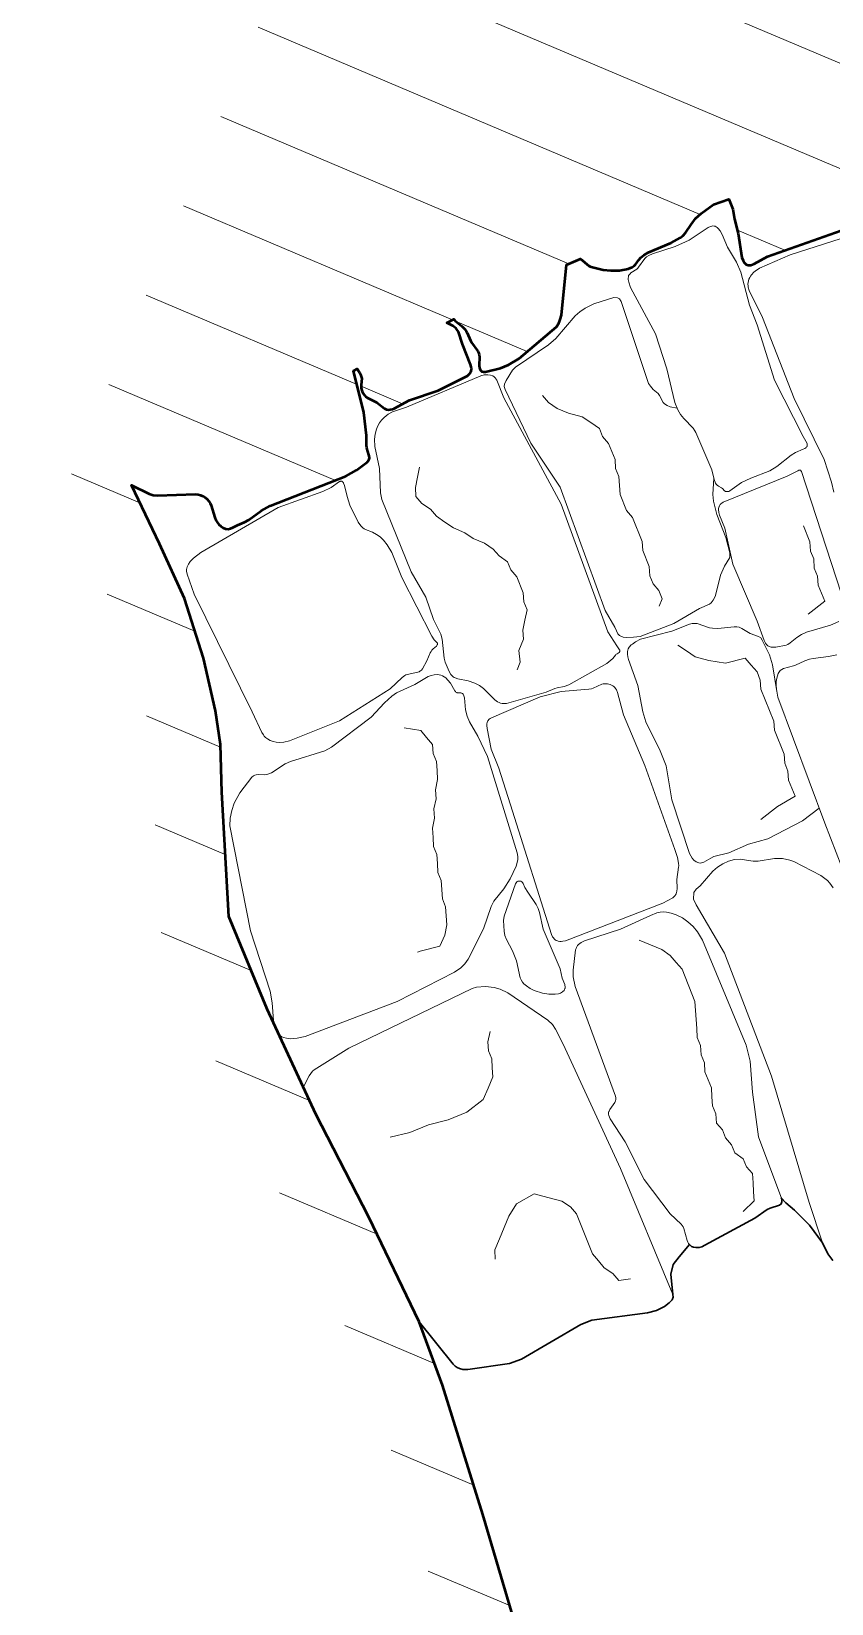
# Model space of a CAD drawing. Header units: millimetres. Extents: x -3113 to 15022, y -19591 to 4665.
# Drawn here: x -2232 to -1648, y -13203 to -12055 of the extents above; entities that cross this region are included whole.
import ezdxf

# ---------------------------------------------------------------- set-up
doc = ezdxf.new("R2010")
doc.units = ezdxf.units.MM
for name, color, linetype, lineweight in [('0A-cutline', 7, 'Continuous', 50), ('0A-detail', 7, 'Continuous', 18), ('0A-detail-detail', 7, 'Continuous', 13), ('0T-hatch', 7, 'Continuous', 9)]:
    doc.layers.add(name, color=color, linetype=linetype, lineweight=lineweight)
picture_1 = doc.add_image_def('image7.png', size_in_pixel=(1920, 1080))

msp = doc.modelspace()

# ---------------------------------------------------------------- hatches: boundary and pattern name
at = {"layer": '0T-hatch'}
h = msp.add_hatch(dxfattribs=at)
h.set_pattern_fill('JIS_WOOD', color=256, scale=100)
h.set_pattern_definition([(337.0514, (1306.61, -963.68), (27.57044, 65.1143), [])])
h.paths.add_polyline_path([(-1022.4, -13893), (-1080.8, -13898.9), (-1091.2, -13901.2), (-1116.5, -13912.2), (-1199.3, -13954.5), (-1269.9, -13980.7), (-1270.4, -13981.5), (-1270.5, -13981), (-1275.5, -13982.8), (-1295.1, -13990.8), (-1315.2, -14002.2), (-1342.7, -14021.7), (-1357.8, -14025.8), (-1409.9, -14030.2), (-1423.1, -14033.7), (-1429.4, -14036.3), (-1446, -14046.2), (-1482.4, -14076), (-1496.2, -14085), (-1514.8, -14088.9), (-1522.1, -14085.3), (-1538.7, -14033.2), (-1571, -13967.7), (-1597.7, -13919.1), (-1639.5, -13836.2), (-1673.9, -13758.6), (-1707, -13680.6), (-1742.1, -13588.4), (-1767.3, -13492.5), (-1786.2, -13412.5), (-1804, -13373.9), (-1849.1, -13290.4), (-1874.2, -13233), (-1902.2, -13138.2), (-1931.6, -13043.7), (-1948.7, -12997.4), (-1985.3, -12921), (-2024, -12845.7), (-2050.4, -12788.7), (-2053.6, -12784.1), (-2054.4, -12779.9), (-2059.5, -12769), (-2087.7, -12701.4), (-2092.8, -12610.5), (-2093.8, -12575.9), (-2097.3, -12551.1), (-2106.2, -12512.8), (-2120, -12469.2), (-2138.2, -12429.3), (-2158.7, -12386.4), (-2145.8, -12392.7), (-2142.8, -12393.6), (-2139.7, -12394), (-2107.1, -12392.7), (-2101, -12399.4), (-2097.8, -12410.1), (-2097.1, -12411.9), (-2096.1, -12413.5), (-2094.9, -12415.1), (-2093.4, -12416.4), (-2091.7, -12417.5), (-2090, -12418.2), (-2088.2, -12418.4), (-2086.4, -12418.1), (-2084.7, -12417.4), (-2081.3, -12415.6), (-2076.2, -12413.4), (-2073, -12411.7), (-2060.7, -12402.8), (-2002.2, -12379.7), (-1994.3, -12375.4), (-1986.7, -12369.6), (-1985.4, -12368.2), (-1984.8, -12366.6), (-1985.1, -12364.9), (-1987, -12359.2), (-1987.1, -12350), (-1989, -12333.4), (-1996.5, -12302.8), (-1994, -12301.5), (-1990.5, -12306.6), (-1991, -12313.2), (-1991, -12315.3), (-1990.8, -12316.5), (-1990.3, -12318), (-1989.6, -12319.4), (-1988.3, -12321), (-1987.5, -12321.8), (-1986.3, -12322.6), (-1979.5, -12326.1), (-1973.9, -12330.3), (-1972.6, -12331), (-1971.1, -12331.3), (-1969.7, -12331.2), (-1968.1, -12330.8), (-1966.8, -12330.3), (-1955.6, -12324.2), (-1934.8, -12317.2), (-1913.4, -12306.4), (-1912.1, -12305.4), (-1910.9, -12303.8), (-1910.6, -12303), (-1910.5, -12301.5), (-1910.8, -12299.9), (-1911.2, -12298.3), (-1916.9, -12283.5), (-1920, -12274.5), (-1921.1, -12272.6), (-1921.7, -12271.9), (-1922.8, -12270.9), (-1924, -12270), (-1928.4, -12267.7), (-1923.3, -12265.1), (-1922.4, -12266.3), (-1921.2, -12267.4), (-1914.7, -12272.3), (-1911.1, -12280.8), (-1910.4, -12282.1), (-1904.6, -12290.2), (-1904.9, -12299), (-1904.6, -12300.7), (-1904, -12302.2), (-1903, -12303.3), (-1901.7, -12303.7), (-1900.1, -12303.5), (-1889.3, -12301), (-1883.5, -12298.6), (-1875.6, -12293.8), (-1848.5, -12270.7), (-1846.8, -12268.1), (-1846.1, -12266.8), (-1845.6, -12265.3), (-1844.8, -12262.3), (-1841, -12225.4), (-1830.8, -12221), (-1824.7, -12226.1), (-1823.9, -12226.6), (-1823, -12226.9), (-1814.2, -12229), (-1808.7, -12229.7), (-1802.4, -12229.5), (-1796.1, -12228.3), (-1793.1, -12227.2), (-1792.3, -12226.7), (-1791.6, -12226.2), (-1790.7, -12225.2), (-1786.7, -12219.6), (-1781.4, -12216.4), (-1764.6, -12209.3), (-1758.1, -12205.8), (-1756, -12204.1), (-1754.2, -12202.1), (-1748, -12192.8), (-1737.4, -12182.9), (-1722.6, -12177.4), (-1719.7, -12184.7), (-1718.4, -12192.2), (-1715.7, -12202.6), (-1713, -12220.1), (-1712.2, -12222.3), (-1711.2, -12224), (-1710, -12225.3), (-1708.5, -12225.8), (-1706.5, -12225.6), (-1704.1, -12224.6), (-1694.3, -12219.3), (-1628.1, -12196), (-1610.8, -12185.5), (-1603.3, -12179.1), (-1600.8, -12176), (-1599.6, -12173.9), (-1599.1, -12172.5), (-1598.5, -12170.6), (-1598.2, -12168.7), (-1598.1, -12167.4), (-1600, -12149.1), (-1603, -12137.9), (-1597.8, -12126.4), (-1584.1, -12120.5), (-1495.6, -12074.7), (-1483.4, -12069.2), (-1474.5, -12087.8), (-1473.2, -12089.6), (-1471.7, -12091.1), (-1470.5, -12092), (-1469.3, -12092.6), (-1467.9, -12092.9), (-1466.7, -12092.9), (-1461.3, -12091.7), (-1454.4, -12092.9), (-1451.6, -12093.1), (-1449, -12092.9), (-1446.2, -12092.3), (-1442.3, -12090.8), (-1421.8, -12079.5), (-1416.3, -12075.2), (-1413.4, -12072.1), (-1412.6, -12070.9), (-1412.1, -12069.4), (-1412.1, -12068.3), (-1413.1, -12064.5), (-1413.5, -12058.7), (-1414.4, -12054.7), (-1419.8, -12040.5), (-1415.9, -12038.7), (-1333.2, -11983.3), (-1319.3, -11971.6), (-1310.9, -11961.8), (-1304.2, -11950.3), (-1292.2, -11916.3), (-1290.2, -11905.4), (-1290.1, -11894), (-1293, -11877.6), (-1334.6, -11786.8), (-1368.7, -11709.4), (-1398.5, -11614.4), (-1435.7, -11521.8), (-1449, -11476.5), (-1450.7, -11472.9), (-1451.9, -11471.1), (-1453, -11469.9), (-1454.2, -11468.9), (-1456.1, -11467.8), (-1458.1, -11467), (-1461.5, -11466.3), (-1466.2, -11466.2), (-1472.2, -11467), (-1481.2, -11470), (-1515.3, -11475.4), (-1518.6, -11476.5), (-1523.2, -11478.8), (-1526.2, -11480.8), (-1529, -11483.2), (-1540.1, -11495.2), (-1552, -11492), (-1553.7, -11491.8), (-1554.6, -11491.9), (-1556.2, -11492.1), (-1558.7, -11492.9), (-1568.5, -11498), (-1587.2, -11504.9), (-1608.2, -11515.4), (-1619.3, -11516.8), (-1639, -11516.5), (-1652.8, -11514.4), (-1661.9, -11512.3), (-1665.3, -11512), (-1667, -11512), (-1670.6, -11512.6), (-1693.7, -11520.5), (-1724.1, -11522.4), (-1725.8, -11522.8), (-1729.2, -11523.9), (-1732.3, -11525.5), (-1735.1, -11527.6), (-1736.3, -11528.9), (-1747.1, -11544.2), (-1759, -11558.2), (-1774.6, -11580.9), (-1783.4, -11583.8), (-1799.7, -11581.4), (-1803.3, -11581.2), (-1808.4, -11581.9), (-1815.6, -11584.5), (-1823.5, -11589), (-1836.6, -11574.6), (-1879, -11484.2), (-1912.6, -11406.6), (-1928.6, -11367.5), (-1974.9, -11386.4), (-1958.7, -11426), (-1924.6, -11504.8), (-1878.6, -11602.8), (-2209.7, -12395.6), (-2183.5, -12450.5), (-2166.8, -12487.2), (-2154.4, -12526), (-2146.5, -12560.2), (-2143.7, -12580.2), (-2142.7, -12612.7), (-2137.1, -12712.7), (-2105.3, -12789.1), (-2068.9, -12867.6), (-2030.1, -12943.2), (-1994.8, -13017), (-1978.9, -13059.8), (-1950.1, -13152.7), (-1921.3, -13250.1), (-1894.1, -13312.3), (-1848.8, -13396.2), (-1833.7, -13428.9), (-1815.8, -13504.6), (-1789.8, -13603.7), (-1753.3, -13699.2), (-1719.8, -13778.4), (-1684.7, -13857.6), (-1642, -13942.4), (-1615.4, -13990.8), (-1585.2, -14051.9), (-1569.1, -14102.7), (-1498.2, -14260.3), (-689.4, -14133.8), (-219.7, -14754.3), (-180.8, -14739), (-152.6, -14664.2), (-150.5, -14645.3), (-150.4, -14638.2), (-151.9, -14624.1), (-154.5, -14614.1), (-185.5, -14549.8), (-227.5, -14460.3), (-261.1, -14367.6), (-295.8, -14275.4), (-338.5, -14186.4), (-373.8, -14094.5), (-405.1, -14001.4), (-429.6, -13934.3), (-432.4, -13928.7), (-434.4, -13926), (-435.4, -13924.9), (-436.7, -13923.7), (-438.7, -13922.5), (-440.1, -13921.8), (-443, -13920.8), (-463.4, -13917.3), (-481.5, -13911.6), (-506.3, -13906.5), (-513, -13897.9), (-516.9, -13889.4), (-548.2, -13796.3), (-565.1, -13749.5), (-565.9, -13748), (-567.9, -13745.2), (-569.1, -13743.9), (-571.1, -13742.4), (-572.6, -13741.5), (-575.7, -13740.3), (-579.6, -13739.4), (-586.7, -13738.8), (-590.2, -13738.8), (-631.1, -13745.4), (-724.1, -13779.8), (-759.7, -13792.9), (-804.9, -13802.4), (-811.4, -13804.9), (-872, -13835.7), (-962.5, -13867.7)])
h.paths.add_polyline_path([(-1903.6, -11729.3), (-1787.8, -12015.1), (-1628.5, -11950.6), (-1744.3, -11664.7)], flags=24)
h.paths.add_polyline_path([(-832.6, -14046.5), (-716.8, -14332.4), (-557.5, -14267.9), (-673.3, -13982)], flags=24)

# ---------------------------------------------------------------- linework, layer by layer
at = {"layer": '0A-cutline'}
msp.add_lwpolyline([(-1874.2, -13233), (-1902.2, -13138.2), (-1931.6, -13043.7), (-1948.7, -12997.4), (-1985.3, -12921), (-2024, -12845.7), (-2059.5, -12769), (-2087.7, -12701.4), (-2092.8, -12610.5), (-2093.8, -12575.9), (-2097.3, -12551.1), (-2106.2, -12512.8), (-2120, -12469.2), (-2138.2, -12429.3), (-2158.7, -12386.4), (-2145.8, -12392.7), (-2142.8, -12393.6), (-2139.7, -12394), (-2111.9, -12392.9), (-2110.1, -12393.2), (-2108.3, -12393.7), (-2106.6, -12394.5), (-2104.9, -12395.5), (-2103.5, -12396.7), (-2102.2, -12398), (-2101.2, -12399.6), (-2100.5, -12401.2), (-2097.8, -12410.1), (-2097.1, -12411.9), (-2096.1, -12413.5), (-2094.9, -12415.1), (-2093.4, -12416.4), (-2091.7, -12417.5), (-2090, -12418.2), (-2088.2, -12418.4), (-2086.4, -12418.1), (-2084.7, -12417.4), (-2081.3, -12415.6), (-2076.2, -12413.4), (-2073, -12411.7), (-2063.9, -12405.1), (-2057.5, -12401.5), (-2002.2, -12379.7), (-1994.3, -12375.4), (-1986.7, -12369.6), (-1985.4, -12368.2), (-1984.8, -12366.6), (-1985.1, -12364.9), (-1986.4, -12361.1), (-1986.8, -12359.2), (-1987, -12357.3), (-1987.1, -12350), (-1989, -12333.4), (-1996.5, -12302.8), (-1994, -12301.5), (-1992.1, -12304.2), (-1991.4, -12305.6), (-1990.7, -12307.7), (-1990.6, -12308.5), (-1991, -12313.2), (-1991, -12315.3), (-1990.8, -12316.5), (-1990.3, -12318), (-1989.6, -12319.4), (-1988.3, -12321), (-1987.5, -12321.8), (-1986.3, -12322.6), (-1979.5, -12326.1), (-1973.9, -12330.3), (-1972.6, -12331), (-1971.1, -12331.3), (-1969.7, -12331.2), (-1968.1, -12330.8), (-1966.8, -12330.3), (-1955.6, -12324.2), (-1934.8, -12317.2), (-1913.4, -12306.4), (-1912.1, -12305.4), (-1910.9, -12303.8), (-1910.6, -12303), (-1910.5, -12301.5), (-1910.8, -12299.9), (-1911.2, -12298.3), (-1916.9, -12283.5), (-1920, -12274.5), (-1921.1, -12272.6), (-1921.7, -12271.9), (-1922.8, -12270.9), (-1924, -12270), (-1928.4, -12267.7), (-1923.3, -12265.1), (-1922.4, -12266.3), (-1921.2, -12267.4), (-1917.4, -12270.3), (-1915.3, -12272.5), (-1914.4, -12273.8), (-1913.6, -12275.1), (-1911.1, -12280.8), (-1910.4, -12282.1), (-1905.8, -12288.6), (-1905.2, -12289.9), (-1904.8, -12291.3), (-1904.7, -12292.7), (-1904.9, -12299), (-1904.6, -12300.7), (-1904, -12302.2), (-1903, -12303.3), (-1901.7, -12303.7), (-1900.1, -12303.5), (-1889.3, -12301), (-1883.5, -12298.6), (-1875.6, -12293.8), (-1848.5, -12270.7), (-1846.8, -12268.1), (-1846.1, -12266.8), (-1845.6, -12265.3), (-1844.8, -12262.3), (-1841, -12225.4), (-1830.8, -12221), (-1824.7, -12226.1), (-1823.9, -12226.6), (-1823, -12226.9), (-1814.2, -12229), (-1808.7, -12229.7), (-1802.4, -12229.5), (-1796.1, -12228.3), (-1793.1, -12227.2), (-1792.3, -12226.7), (-1791.6, -12226.2), (-1790.7, -12225.2), (-1788.2, -12221.7), (-1786.7, -12220.1), (-1784.6, -12218.3), (-1781.4, -12216.4), (-1764.6, -12209.3), (-1758.1, -12205.8), (-1756, -12204.1), (-1754.2, -12202.1), (-1750.1, -12196), (-1746.8, -12191.7), (-1742.8, -12187.9), (-1733.8, -12181.5), (-1722.6, -12177.4), (-1719.7, -12184.7), (-1718.4, -12192.2), (-1715.7, -12202.6), (-1713, -12220.1), (-1712.2, -12222.3), (-1711.2, -12224), (-1710, -12225.3), (-1708.5, -12225.8), (-1706.5, -12225.6), (-1704.1, -12224.6), (-1694.3, -12219.3), (-1628.1, -12196)], dxfattribs=at)
at = {"layer": '0A-cutline', "lineweight": 30}
msp.add_lwpolyline([(-1646.7, -12952.7), (-1650.3, -12947.7), (-1654.3, -12939.8), (-1663.6, -12926.9), (-1674.6, -12915.9), (-1680.9, -12910.6), (-1684.3, -12906.8), (-1683.9, -12908), (-1683.8, -12909.8), (-1684.3, -12911.3), (-1685.6, -12912.3), (-1692.4, -12914.4), (-1694.7, -12915.5), (-1703.5, -12921.7), (-1740.2, -12941.6), (-1742.4, -12942.6), (-1744.2, -12943.2), (-1746.6, -12943.3), (-1748.4, -12943), (-1749.9, -12942.4), (-1751.4, -12941.1), (-1758.9, -12949.9), (-1763.2, -12955.7), (-1765, -12962.7), (-1763.4, -12977.4), (-1763.3, -12979.5), (-1763.9, -12981.3), (-1764.9, -12982.5), (-1766.1, -12983.7), (-1769.6, -12986.2), (-1775.4, -12989.1), (-1781.9, -12991), (-1822.5, -12996.3), (-1830.6, -12999.5), (-1874, -13024.8), (-1882.7, -13027.8), (-1913.1, -13032.3), (-1916.8, -13032.2), (-1919.1, -13031.6), (-1920.9, -13030.8), (-1922.3, -13029.9), (-1923.8, -13028.5), (-1948.7, -12997.4), (-1931.6, -13043.7), (-1902.2, -13138.2), (-1874.2, -13233)], dxfattribs=at)
at = {"layer": '0A-detail'}
for points in [[(-1603.3, -12194.4), (-1677.7, -12218.2), (-1700.2, -12228), (-1703.3, -12230), (-1704.2, -12230.8), (-1705.9, -12232.7), (-1706.7, -12233.7), (-1707.3, -12234.8), (-1707.9, -12235.9), (-1708.3, -12237.1), (-1708.5, -12238.3), (-1708.6, -12239.5), (-1708.5, -12240.7), (-1708.4, -12241.8), (-1707.7, -12244.2), (-1698.1, -12263.9), (-1674.8, -12323.1), (-1653, -12367.7), (-1647.7, -12384.2), (-1646, -12391.6)], [(-1760.2, -12330.2), (-1765.3, -12329.1), (-1767.6, -12328.2), (-1769.5, -12327), (-1770.5, -12326), (-1773.2, -12321), (-1774.2, -12319.5), (-1777.7, -12316.4), (-1779.8, -12314.1), (-1781.1, -12312.1), (-1801.2, -12252.3), (-1802.5, -12250.4), (-1803.8, -12249.5), (-1806.6, -12249.4), (-1821.1, -12254), (-1827.5, -12257.1), (-1831.3, -12259.7), (-1834.8, -12262.7), (-1848.8, -12279.3), (-1854.2, -12284), (-1878.2, -12300.2), (-1880.5, -12302.5), (-1885.2, -12309.9), (-1886.4, -12312.5), (-1886.5, -12314.2), (-1885.8, -12316.4), (-1867, -12355.6), (-1845.7, -12387.8), (-1812.8, -12477.9), (-1805.9, -12490), (-1804.7, -12492.8), (-1803.5, -12494.9), (-1802.3, -12496.2), (-1799.7, -12497.3), (-1797.2, -12497.6), (-1792.2, -12497.5), (-1787.4, -12496.8), (-1762.8, -12487.3), (-1744.1, -12476.5), (-1736.6, -12473.2), (-1735.5, -12472.3), (-1734, -12470.4), (-1732.8, -12468.3), (-1732.3, -12467), (-1728.6, -12452), (-1725.7, -12445.6), (-1721.8, -12439.1), (-1721.8, -12435.7), (-1724.8, -12424.6), (-1731.3, -12407.9), (-1733.7, -12398), (-1734.2, -12393.2), (-1733.6, -12381.2)], [(-1642.2, -12485.9), (-1648.4, -12488.6), (-1665.8, -12493.8), (-1669.5, -12495.5), (-1673, -12497.7), (-1677.8, -12501.6), (-1679.5, -12502.7), (-1680.8, -12503.2), (-1688.2, -12504.8), (-1690.1, -12504.8), (-1691.6, -12504.7), (-1692.3, -12504.5), (-1692.9, -12504.3), (-1693.5, -12504), (-1694.1, -12503.7), (-1694.5, -12503.3), (-1695, -12502.8), (-1695.8, -12501.8), (-1696.7, -12499.9), (-1701.9, -12485.6), (-1719.6, -12444), (-1725.5, -12417.8), (-1729.3, -12408.3), (-1729.8, -12406.3), (-1730, -12404.1), (-1730, -12403.4), (-1729.8, -12402.4), (-1729.7, -12402.1), (-1729.5, -12401.5), (-1729.2, -12401), (-1728.8, -12400.5), (-1728.3, -12400), (-1727.8, -12399.6), (-1726.6, -12398.9), (-1679.9, -12379.9), (-1672.2, -12375.8), (-1671.5, -12375.5), (-1671.2, -12375.4), (-1670.9, -12375.4), (-1670.6, -12375.4), (-1670.3, -12375.4), (-1670.1, -12375.6), (-1669.9, -12375.8), (-1669.7, -12376.1), (-1669.5, -12376.4), (-1640.5, -12465.2)], [(-1656.6, -12622.2), (-1668.9, -12631.5), (-1694.1, -12644.8), (-1708.3, -12648.6), (-1722.6, -12655), (-1733.4, -12657.7), (-1735.7, -12658.7), (-1740.9, -12661.8), (-1743.4, -12662.5), (-1744.5, -12662.3), (-1746.4, -12661.5), (-1748.1, -12660.2), (-1749.3, -12658.8), (-1750.4, -12657.1), (-1751.3, -12655.4), (-1764.1, -12616.3), (-1768.4, -12591.3), (-1772.6, -12580.4), (-1783.1, -12559.3), (-1785.4, -12551.9), (-1788.9, -12532.6), (-1795.8, -12513.8), (-1796.3, -12511.8), (-1796.5, -12509.8), (-1796.5, -12507.8), (-1796.1, -12506), (-1795.4, -12504.8), (-1793.8, -12503), (-1793, -12502.4), (-1790.6, -12500.7), (-1787.1, -12498.9), (-1764.3, -12493.1), (-1751.3, -12487.9), (-1749.4, -12487.5), (-1746.8, -12487.4), (-1745.7, -12487.5), (-1736.6, -12490.5), (-1734.4, -12490.9), (-1730.6, -12491), (-1718.6, -12489.8), (-1716.7, -12489.8), (-1715.1, -12490.2), (-1713.1, -12491), (-1708.1, -12494.1), (-1707, -12494.6), (-1700.8, -12496.8), (-1699.3, -12498), (-1698.2, -12499.7), (-1692.8, -12510.2), (-1690.6, -12517.7), (-1687.6, -12537)], [(-1643.8, -12510.4), (-1649.8, -12511.6), (-1661, -12512.9), (-1663.7, -12513.4), (-1667.2, -12514.6), (-1674, -12517.9), (-1675.4, -12518.4), (-1682.7, -12520.2), (-1685.1, -12521.7), (-1686.5, -12523.9), (-1687.5, -12527.3), (-1687.9, -12529.7), (-1688, -12532.6), (-1687.8, -12535.5), (-1686.8, -12541.2), (-1652.5, -12633.3), (-1640.1, -12665.4)], [(-1646.4, -12680.6), (-1648.9, -12677.1), (-1650.6, -12675.2), (-1655.4, -12671.5), (-1675.1, -12661.3), (-1678, -12660.3), (-1683.5, -12659.1), (-1689.2, -12659), (-1701.1, -12660.9), (-1704.9, -12660.9), (-1709.7, -12660.2), (-1714.1, -12659.5), (-1718.4, -12659.8), (-1722.8, -12661), (-1726.9, -12662.9), (-1730.8, -12665.4), (-1734.3, -12668.4), (-1743.5, -12679.1), (-1746.3, -12681.5), (-1748.1, -12683.8), (-1748.3, -12688.7), (-1746.4, -12693), (-1725.8, -12728.1), (-1691.5, -12818.1), (-1663.9, -12910.4), (-1654.3, -12939.8), (-1650.3, -12947.7), (-1646.7, -12952.7)], [(-1948.7, -12997.4), (-1923.8, -13028.5), (-1922.3, -13029.9), (-1920.9, -13030.8), (-1919.1, -13031.6), (-1916.8, -13032.2), (-1913.1, -13032.3), (-1882.7, -13027.8), (-1874, -13024.8), (-1830.6, -12999.5), (-1822.5, -12996.3), (-1781.9, -12991), (-1775.4, -12989.1), (-1769.6, -12986.2), (-1766.1, -12983.7), (-1764.9, -12982.5), (-1764.2, -12981.6), (-1763.7, -12980.8), (-1763.5, -12979.9), (-1763.3, -12979), (-1763.4, -12977.4), (-1801.7, -12885.4), (-1843.6, -12794.7), (-1849, -12783.6), (-1851.4, -12780.2), (-1854.6, -12777.1), (-1883.8, -12757.2), (-1889.6, -12754.5), (-1893.9, -12753.2), (-1900.1, -12752.6), (-1906.7, -12753.1), (-1910, -12753.9), (-1999.9, -12797.6), (-2025.3, -12813.3), (-2026.6, -12814.4), (-2029, -12817.8), (-2033.2, -12825.9)], [(-1684.3, -12906.8), (-1680.9, -12910.6), (-1674.6, -12915.9), (-1663.6, -12926.9), (-1654.3, -12939.8)], [(-1751.4, -12941.1), (-1758.9, -12949.9), (-1763.2, -12955.7), (-1765, -12962.7), (-1763.4, -12977.4)]]:
    msp.add_lwpolyline(points, dxfattribs=at)
for points in [[(-1668.3, -12350.8), (-1689.3, -12309.7), (-1701.9, -12269.2), (-1707.5, -12254.9), (-1713.8, -12230.7), (-1716.9, -12223.6), (-1723.5, -12212.6), (-1727.4, -12203.2), (-1729, -12200.6), (-1730.3, -12199), (-1731, -12198.3), (-1731.7, -12197.7), (-1732.5, -12197.3), (-1732.8, -12197.2), (-1733.3, -12197.1), (-1734.2, -12197), (-1735, -12197.1), (-1735.9, -12197.4), (-1737.7, -12198.3), (-1751.6, -12207.5), (-1761.7, -12212.1), (-1778.4, -12217.4), (-1781, -12218.6), (-1782.6, -12219.6), (-1784, -12220.9), (-1788.4, -12227.1), (-1789.1, -12227.8), (-1789.8, -12228.5), (-1794, -12231.3), (-1794.7, -12231.9), (-1795.2, -12232.6), (-1795.5, -12233), (-1795.7, -12233.3), (-1795.8, -12233.8), (-1795.9, -12234.2), (-1796, -12235.1), (-1796, -12236.1), (-1795.6, -12238.1), (-1794.3, -12242), (-1776.2, -12275.8), (-1767.9, -12301.4), (-1761.9, -12326.1), (-1759.7, -12331.4), (-1757.8, -12334.7), (-1755.5, -12337.7), (-1748.7, -12344.7), (-1747.3, -12346.7), (-1746.7, -12347.9), (-1735.1, -12375.3), (-1733.3, -12382.3), (-1732.6, -12384.2), (-1732.2, -12385), (-1731.7, -12385.7), (-1731.1, -12386.4), (-1730.2, -12387.2), (-1727.9, -12388.4), (-1727.2, -12388.9), (-1725.7, -12390.4), (-1725.3, -12390.7), (-1725, -12390.9), (-1724.7, -12391), (-1724.3, -12391.1), (-1723.9, -12391.1), (-1723.5, -12391.1), (-1723.1, -12391), (-1722.6, -12390.9), (-1721.8, -12390.4), (-1713.4, -12384.5), (-1706.5, -12381.2), (-1692.7, -12375.8), (-1687.6, -12372.8), (-1677.1, -12364.4), (-1673.8, -12362.6), (-1668.2, -12360.2), (-1667.2, -12359.7), (-1666.4, -12359.1), (-1666.1, -12358.8), (-1665.8, -12358.5), (-1665.5, -12358.1), (-1665.4, -12357.7), (-1665.3, -12357.4), (-1665.3, -12356.9), (-1665.4, -12356.4), (-1665.5, -12356), (-1668.3, -12350.8)], [(-1804.4, -12503.7), (-1810.8, -12493.4), (-1845, -12400.3), (-1886.8, -12322.7), (-1891.9, -12309.8), (-1892.6, -12308.7), (-1892.9, -12308.2), (-1893.3, -12307.7), (-1893.8, -12307.3), (-1894.1, -12307), (-1894.8, -12306.6), (-1895.3, -12306.4), (-1896.6, -12306), (-1898.5, -12305.8), (-1901.1, -12305.9), (-1903.6, -12306.5), (-1957.9, -12329.4), (-1968, -12332.8), (-1971.3, -12334.6), (-1974.3, -12337), (-1976.1, -12338.8), (-1977.6, -12340.8), (-1978.9, -12343), (-1979.9, -12345.4), (-1980.8, -12349.1), (-1981.2, -12352.9), (-1980.9, -12358.1), (-1977.5, -12374.2), (-1976.9, -12391.9), (-1976, -12396.8), (-1954.5, -12449.6), (-1943.7, -12468.2), (-1938.1, -12484.4), (-1932.9, -12495.1), (-1931.9, -12498.8), (-1930.5, -12512.7), (-1929.7, -12515.6), (-1926.8, -12522.4), (-1925.5, -12524.6), (-1924.7, -12525.5), (-1923.8, -12526.4), (-1923, -12526.9), (-1922.3, -12527.2), (-1920.5, -12527.8), (-1912.8, -12529.2), (-1907.9, -12531), (-1904.7, -12532.8), (-1901.7, -12535), (-1893.5, -12543.1), (-1891.4, -12544.6), (-1890.3, -12545.2), (-1889.3, -12545.6), (-1888, -12545.9), (-1886.9, -12545.9), (-1885, -12545.8), (-1856, -12537.6), (-1849.6, -12534.8), (-1847.8, -12534.3), (-1842.8, -12533.5), (-1839.3, -12532.2), (-1811.7, -12516.7), (-1808.6, -12514.3), (-1807.3, -12513), (-1805.4, -12510.6), (-1805, -12510.1), (-1804.2, -12509.5), (-1802.7, -12508.5), (-1802.5, -12508.3), (-1802.3, -12508.1), (-1802.2, -12507.8), (-1802.1, -12507.6), (-1802.1, -12507.3), (-1802.2, -12507), (-1802.4, -12506.7), (-1804.4, -12503.7)], [(-1939.4, -12496.6), (-1961.2, -12453.9), (-1968.7, -12435.5), (-1972, -12429.9), (-1974.8, -12426.5), (-1977.2, -12424.2), (-1979.8, -12422.3), (-1982.8, -12420.8), (-1987.9, -12418.8), (-1988.8, -12418.2), (-1989.7, -12417.6), (-1991.2, -12416), (-1993.1, -12413.3), (-1999.3, -12401), (-2001.3, -12394.6), (-2003.1, -12386.5), (-2003.8, -12384.9), (-2004, -12384.5), (-2004.3, -12384.2), (-2004.6, -12383.9), (-2004.9, -12383.7), (-2005.2, -12383.5), (-2005.6, -12383.4), (-2006.1, -12383.5), (-2006.3, -12383.6), (-2006.7, -12383.8), (-2012.9, -12388.2), (-2018.9, -12391.1), (-2051.5, -12402.8), (-2108.1, -12435.5), (-2113.4, -12439.7), (-2115.8, -12442.2), (-2117.1, -12444), (-2117.6, -12445), (-2118, -12446), (-2118.3, -12447), (-2118.4, -12448), (-2118.4, -12449.1), (-2118.1, -12451.3), (-2113, -12465.9), (-2070.5, -12551.9), (-2063.6, -12567), (-2062.4, -12568.8), (-2061.7, -12569.6), (-2060.8, -12570.6), (-2059.3, -12571.7), (-2057.4, -12572.8), (-2055.2, -12573.6), (-2053, -12574.1), (-2050.8, -12574.3), (-2047.5, -12574.1), (-2043.2, -12573.2), (-2006.8, -12558.4), (-1969.8, -12535.2), (-1961, -12526.8), (-1959.2, -12525.5), (-1958.3, -12525), (-1957.4, -12524.7), (-1949.6, -12523), (-1948.7, -12522.6), (-1948.2, -12522.3), (-1947.6, -12521.9), (-1947, -12521.4), (-1946.3, -12520.5), (-1943, -12514.7), (-1940.6, -12508.8), (-1940, -12507.8), (-1939.3, -12506.9), (-1938.5, -12506), (-1936, -12503.9), (-1935.7, -12503.5), (-1935.4, -12503.1), (-1935.2, -12502.7), (-1935.2, -12502.5), (-1935.2, -12502.3), (-1935.2, -12502.2), (-1935.3, -12501.9), (-1935.6, -12501.5), (-1937.6, -12499.3), (-1939.4, -12496.6)], [(-1886.9, -12681.2), (-1882.3, -12673.9), (-1877.8, -12664.6), (-1877, -12661.9), (-1876.6, -12659.8), (-1876.6, -12657.7), (-1877.1, -12654.9), (-1898.7, -12584.5), (-1905.8, -12569.7), (-1912, -12559.2), (-1913.7, -12555.1), (-1914.8, -12550.5), (-1915.6, -12541.6), (-1916, -12540.2), (-1916.2, -12539.6), (-1916.6, -12539.1), (-1917, -12538.6), (-1917.5, -12538.3), (-1917.8, -12538.2), (-1918.2, -12538.1), (-1920.2, -12538.1), (-1920.6, -12538.1), (-1920.9, -12538), (-1921.1, -12537.9), (-1921.5, -12537.7), (-1921.8, -12537.5), (-1922, -12537.2), (-1922.5, -12536.6), (-1925.7, -12531.1), (-1927.6, -12528.7), (-1929.2, -12527.2), (-1930.3, -12526.3), (-1931.5, -12525.7), (-1932.8, -12525.1), (-1934, -12524.8), (-1935.6, -12524.7), (-1937.8, -12524.8), (-1939.9, -12525.3), (-1942, -12526.1), (-1951.9, -12532), (-1965.1, -12538.1), (-1968.7, -12540.4), (-1973.9, -12545.3), (-1983.8, -12555.9), (-2012.6, -12577.8), (-2017.6, -12580.5), (-2042.6, -12588.1), (-2046.5, -12590), (-2056.4, -12596.4), (-2058.4, -12597.3), (-2059.8, -12597.6), (-2061.3, -12597.9), (-2066.3, -12597.8), (-2067.7, -12597.9), (-2068.5, -12598.1), (-2069, -12598.4), (-2069.6, -12598.7), (-2070.7, -12599.6), (-2079.5, -12611), (-2083.6, -12618.7), (-2085.5, -12624.1), (-2086.6, -12629.6), (-2086.8, -12635.3), (-2071.7, -12711.8), (-2057.4, -12756), (-2056, -12764.4), (-2055, -12777.3), (-2054.1, -12781.7), (-2053, -12784.6), (-2052.4, -12785.8), (-2051.6, -12787), (-2050.8, -12787.9), (-2050.1, -12788.4), (-2048.9, -12789.2), (-2047.7, -12789.8), (-2045.6, -12790.4), (-2042.6, -12790.7), (-2037.8, -12790.4), (-2031.9, -12789.1), (-1964.7, -12763.5), (-1922.9, -12742.2), (-1918.3, -12738.9), (-1915.3, -12735.9), (-1912.8, -12732.5), (-1901.7, -12710.5), (-1896.1, -12694), (-1894.1, -12690.2), (-1886.9, -12681.2)], [(-1762.1, -12652.5), (-1760.1, -12658.4), (-1759.3, -12662.4), (-1759.1, -12664.3), (-1759.2, -12665.5), (-1760.5, -12674.5), (-1760.4, -12680.9), (-1760.5, -12682.9), (-1760.7, -12683.9), (-1761, -12684.8), (-1761.4, -12685.6), (-1761.7, -12686.1), (-1762.7, -12687.1), (-1763.5, -12687.7), (-1770.8, -12691.7), (-1841.9, -12719.2), (-1843.8, -12719.5), (-1844.9, -12719.6), (-1845.9, -12719.6), (-1847.1, -12719.4), (-1847.7, -12719.3), (-1848.6, -12718.9), (-1849.3, -12718.4), (-1850, -12717.8), (-1850.6, -12717.1), (-1851.2, -12716.3), (-1852.1, -12714.5), (-1880.5, -12624.4), (-1890.5, -12593.2), (-1896, -12579.2), (-1899, -12564), (-1899.2, -12561.8), (-1899.2, -12560.7), (-1899, -12559.8), (-1898.7, -12558.9), (-1898.5, -12558.4), (-1897.6, -12557.4), (-1896.8, -12556.8), (-1895.9, -12556.2), (-1860.3, -12540.9), (-1845, -12537.1), (-1824.8, -12535.5), (-1822.8, -12535.1), (-1821.6, -12534.6), (-1815.3, -12531.8), (-1814.3, -12531.6), (-1813.6, -12531.4), (-1812.3, -12531.4), (-1811.2, -12531.5), (-1810.2, -12531.7), (-1809.2, -12532), (-1808.2, -12532.4), (-1807.3, -12532.9), (-1806.5, -12533.5), (-1805.8, -12534.2), (-1805.2, -12535), (-1804.7, -12535.8), (-1803.9, -12537.7), (-1799.5, -12554.1), (-1783.9, -12591.2), (-1762.1, -12652.5)], [(-1869.4, -12683.6), (-1863.2, -12692.7), (-1861.8, -12695.5), (-1860.7, -12698.4), (-1858.1, -12710.7), (-1845.8, -12739.6), (-1844.3, -12746.4), (-1842.4, -12751.1), (-1842.2, -12751.8), (-1842.1, -12752.6), (-1842.1, -12753.3), (-1842.1, -12753.7), (-1842.2, -12754), (-1842.3, -12754.3), (-1842.5, -12754.7), (-1842.9, -12755.4), (-1843.7, -12756.2), (-1844.1, -12756.5), (-1844.8, -12756.9), (-1845.4, -12757.3), (-1846.9, -12757.8), (-1849.3, -12758.2), (-1854.1, -12758.2), (-1858.7, -12757.5), (-1864.8, -12755.4), (-1867.7, -12753.9), (-1870.4, -12752.1), (-1872.2, -12750.5), (-1873.2, -12749.4), (-1874.2, -12747.8), (-1875, -12746.1), (-1877.5, -12733.7), (-1880.5, -12726.4), (-1885, -12718.1), (-1886.1, -12715.2), (-1886.7, -12712.1), (-1887.1, -12704.3), (-1886.7, -12701.2), (-1878.2, -12677.5), (-1877.8, -12676.8), (-1877.5, -12676.5), (-1877.3, -12676.2), (-1877, -12675.9), (-1876.7, -12675.7), (-1876.4, -12675.6), (-1875.9, -12675.5), (-1875.5, -12675.5), (-1875.1, -12675.5), (-1874.7, -12675.6), (-1874.3, -12675.7), (-1873.8, -12676), (-1873.6, -12676.1), (-1873.4, -12676.4), (-1873.1, -12676.6), (-1872.7, -12677.3), (-1871.5, -12680.3), (-1869.4, -12683.6)], [(-1834.8, -12752.5), (-1805.4, -12832.7), (-1805.1, -12833.8), (-1805.1, -12834.4), (-1805.1, -12835), (-1805.3, -12836.1), (-1805.8, -12837.2), (-1809.4, -12842.5), (-1810, -12843.6), (-1810.1, -12843.9), (-1810.3, -12844.6), (-1810.4, -12845.7), (-1810.2, -12846.8), (-1809.8, -12847.9), (-1809.3, -12849.1), (-1798.2, -12865.9), (-1784.3, -12893.4), (-1765.4, -12918.7), (-1757.4, -12926.2), (-1756.6, -12927.2), (-1756, -12928.1), (-1755.5, -12929.3), (-1753, -12938.1), (-1752.6, -12939.2), (-1752, -12940.2), (-1751.4, -12941.1), (-1750.1, -12942.2), (-1749.5, -12942.5), (-1748.4, -12943), (-1747.2, -12943.2), (-1746.1, -12943.3), (-1744.7, -12943.2), (-1743.5, -12943), (-1742.4, -12942.6), (-1740.2, -12941.6), (-1703.5, -12921.7), (-1694.7, -12915.5), (-1692.4, -12914.4), (-1686.1, -12912.5), (-1685.6, -12912.2), (-1685.1, -12912), (-1684.7, -12911.6), (-1684.5, -12911.4), (-1684.2, -12910.8), (-1684, -12910.3), (-1683.9, -12909.8), (-1683.8, -12909.2), (-1683.9, -12908), (-1700.9, -12862.3), (-1705.3, -12829.8), (-1706.9, -12807.2), (-1709.8, -12795.5), (-1741.7, -12718.8), (-1745.4, -12712.7), (-1748.7, -12708.8), (-1752.4, -12705.4), (-1756.5, -12702.5), (-1760.9, -12700.3), (-1764.7, -12698.9), (-1768, -12698.2), (-1770.4, -12698), (-1772.8, -12698.2), (-1775.1, -12698.8), (-1779.7, -12700.6), (-1801.7, -12710.6), (-1828, -12719.3), (-1830.3, -12720.4), (-1831.3, -12721.1), (-1832.2, -12721.9), (-1833, -12722.7), (-1833.9, -12724), (-1834.1, -12724.7), (-1834.5, -12725.8), (-1836.2, -12740.5), (-1836.1, -12745.4), (-1834.8, -12752.5)]]:
    msp.add_lwpolyline(points, close=True, dxfattribs=at)
at = {"layer": '0A-detail-detail'}
for points in [[(-1858.5, -12321), (-1854.2, -12326), (-1847.9, -12330.3), (-1839.7, -12333.8), (-1829.6, -12336.4), (-1823.3, -12340.7), (-1817, -12345), (-1814.7, -12350.8), (-1810.4, -12355.9), (-1805.6, -12367.6), (-1805.2, -12374.2), (-1802.8, -12380), (-1802.4, -12386.7), (-1802, -12393.3), (-1797.3, -12405), (-1792.9, -12410), (-1785.8, -12427.6), (-1785.4, -12434.2), (-1780.7, -12445.9), (-1780.3, -12452.5), (-1777.9, -12458.4), (-1773.6, -12463.4), (-1771.2, -12469.3), (-1773.5, -12474.7)], [(-1948.4, -12373.2), (-1949.9, -12380.6), (-1951.4, -12388.1), (-1951, -12394.7), (-1946.7, -12399.8), (-1940.4, -12404), (-1936.1, -12409.1), (-1929.8, -12413.3), (-1923.6, -12417.6), (-1915.4, -12421.1), (-1909.1, -12425.3), (-1900.9, -12428.8), (-1894.6, -12433.1), (-1890.3, -12438.1), (-1884.1, -12442.4), (-1881.7, -12448.3), (-1877.4, -12453.3), (-1872.7, -12465), (-1872.2, -12471.6), (-1869.9, -12477.5), (-1871.4, -12484.9), (-1872.9, -12492.3), (-1872.5, -12498.9), (-1876, -12507.2), (-1874.8, -12515.7), (-1877.1, -12521.2)], [(-1668.1, -12416.1), (-1663.4, -12427.8), (-1662.9, -12434.5), (-1660.6, -12440.3), (-1660.2, -12446.9), (-1657.8, -12452.8), (-1657.4, -12459.4), (-1652.6, -12471.1), (-1664.7, -12480.5)], [(-1759.8, -12503.2), (-1753.5, -12507.4), (-1747.2, -12511.7), (-1737.1, -12514.4), (-1725, -12516.3), (-1710.6, -12512.7), (-1706.3, -12517.8), (-1701.9, -12522.8), (-1699.6, -12528.7), (-1699.2, -12535.3), (-1689.7, -12558.7), (-1689.3, -12565.3), (-1682.2, -12582.8), (-1681.7, -12589.5), (-1679.4, -12595.3), (-1679, -12601.9), (-1674.2, -12613.6), (-1687.1, -12621.1), (-1699.1, -12630.5)], [(-1959.6, -12563.7), (-1947.5, -12565.6), (-1943.2, -12570.6), (-1938.8, -12575.7), (-1938.4, -12582.3), (-1936.1, -12588.2), (-1935.6, -12594.8), (-1935.2, -12601.4), (-1936.7, -12608.9), (-1936.3, -12615.5), (-1937.9, -12622.9), (-1937.4, -12629.5), (-1939, -12637), (-1938.5, -12643.6), (-1938.1, -12650.2), (-1935.8, -12656.1), (-1935.3, -12662.7), (-1934.9, -12669.3), (-1932.5, -12675.2), (-1931.7, -12688.4), (-1929.3, -12694.3), (-1928.9, -12700.9), (-1928.5, -12707.5), (-1930, -12715), (-1933.5, -12723.2), (-1947.9, -12726.7), (-1949.9, -12727.5)], [(-1788, -12718.7), (-1779.8, -12722.1), (-1771.6, -12725.6), (-1765.4, -12729.9), (-1761, -12734.9), (-1756.7, -12740), (-1747.3, -12763.4), (-1746.8, -12770), (-1746.4, -12776.6), (-1746, -12783.3), (-1745.6, -12789.9), (-1743.2, -12795.7), (-1742.8, -12802.4), (-1740.4, -12808.2), (-1740, -12814.8), (-1735.3, -12826.5), (-1734.9, -12833.2), (-1734.4, -12839.8), (-1732.1, -12845.6), (-1731.6, -12852.3), (-1727.3, -12857.3), (-1725, -12863.2), (-1720.7, -12868.2), (-1718.3, -12874.1), (-1712, -12878.3), (-1709.7, -12884.2), (-1705.3, -12889.2), (-1704.9, -12895.9), (-1704.5, -12902.5), (-1704.1, -12909.1), (-1712.2, -12917)], [(-1896.9, -12785.5), (-1898.5, -12792.9), (-1898, -12799.5), (-1895.7, -12805.4), (-1895.3, -12812), (-1894.8, -12818.6), (-1898.3, -12826.8), (-1901.8, -12835), (-1913.8, -12844.4), (-1927.5, -12850), (-1941.9, -12853.5), (-1955.5, -12859.1), (-1969.9, -12862.6)], [(-1893.1, -12951.7), (-1893.5, -12945), (-1890, -12936.8), (-1886.5, -12928.6), (-1883.1, -12920.4), (-1877.6, -12911.4), (-1864.8, -12903.9), (-1854.7, -12906.6), (-1844.5, -12909.3), (-1838.2, -12913.6), (-1833.9, -12918.6), (-1822.1, -12947.9), (-1817.8, -12952.9), (-1813.5, -12958), (-1807.2, -12962.2), (-1802.9, -12967.3), (-1794.3, -12966.1)]]:
    msp.add_lwpolyline(points, dxfattribs=at)

# ---------------------------------------------------------------- pictures from other files: only their frames are drawn
image = msp.add_image(picture_1, insert=(-3112.8, -11602.4), size_in_units=(4594.7, 2584.5), rotation=-68.5819)
image.dxf.flags = 7

doc.saveas('drawing.dxf')
